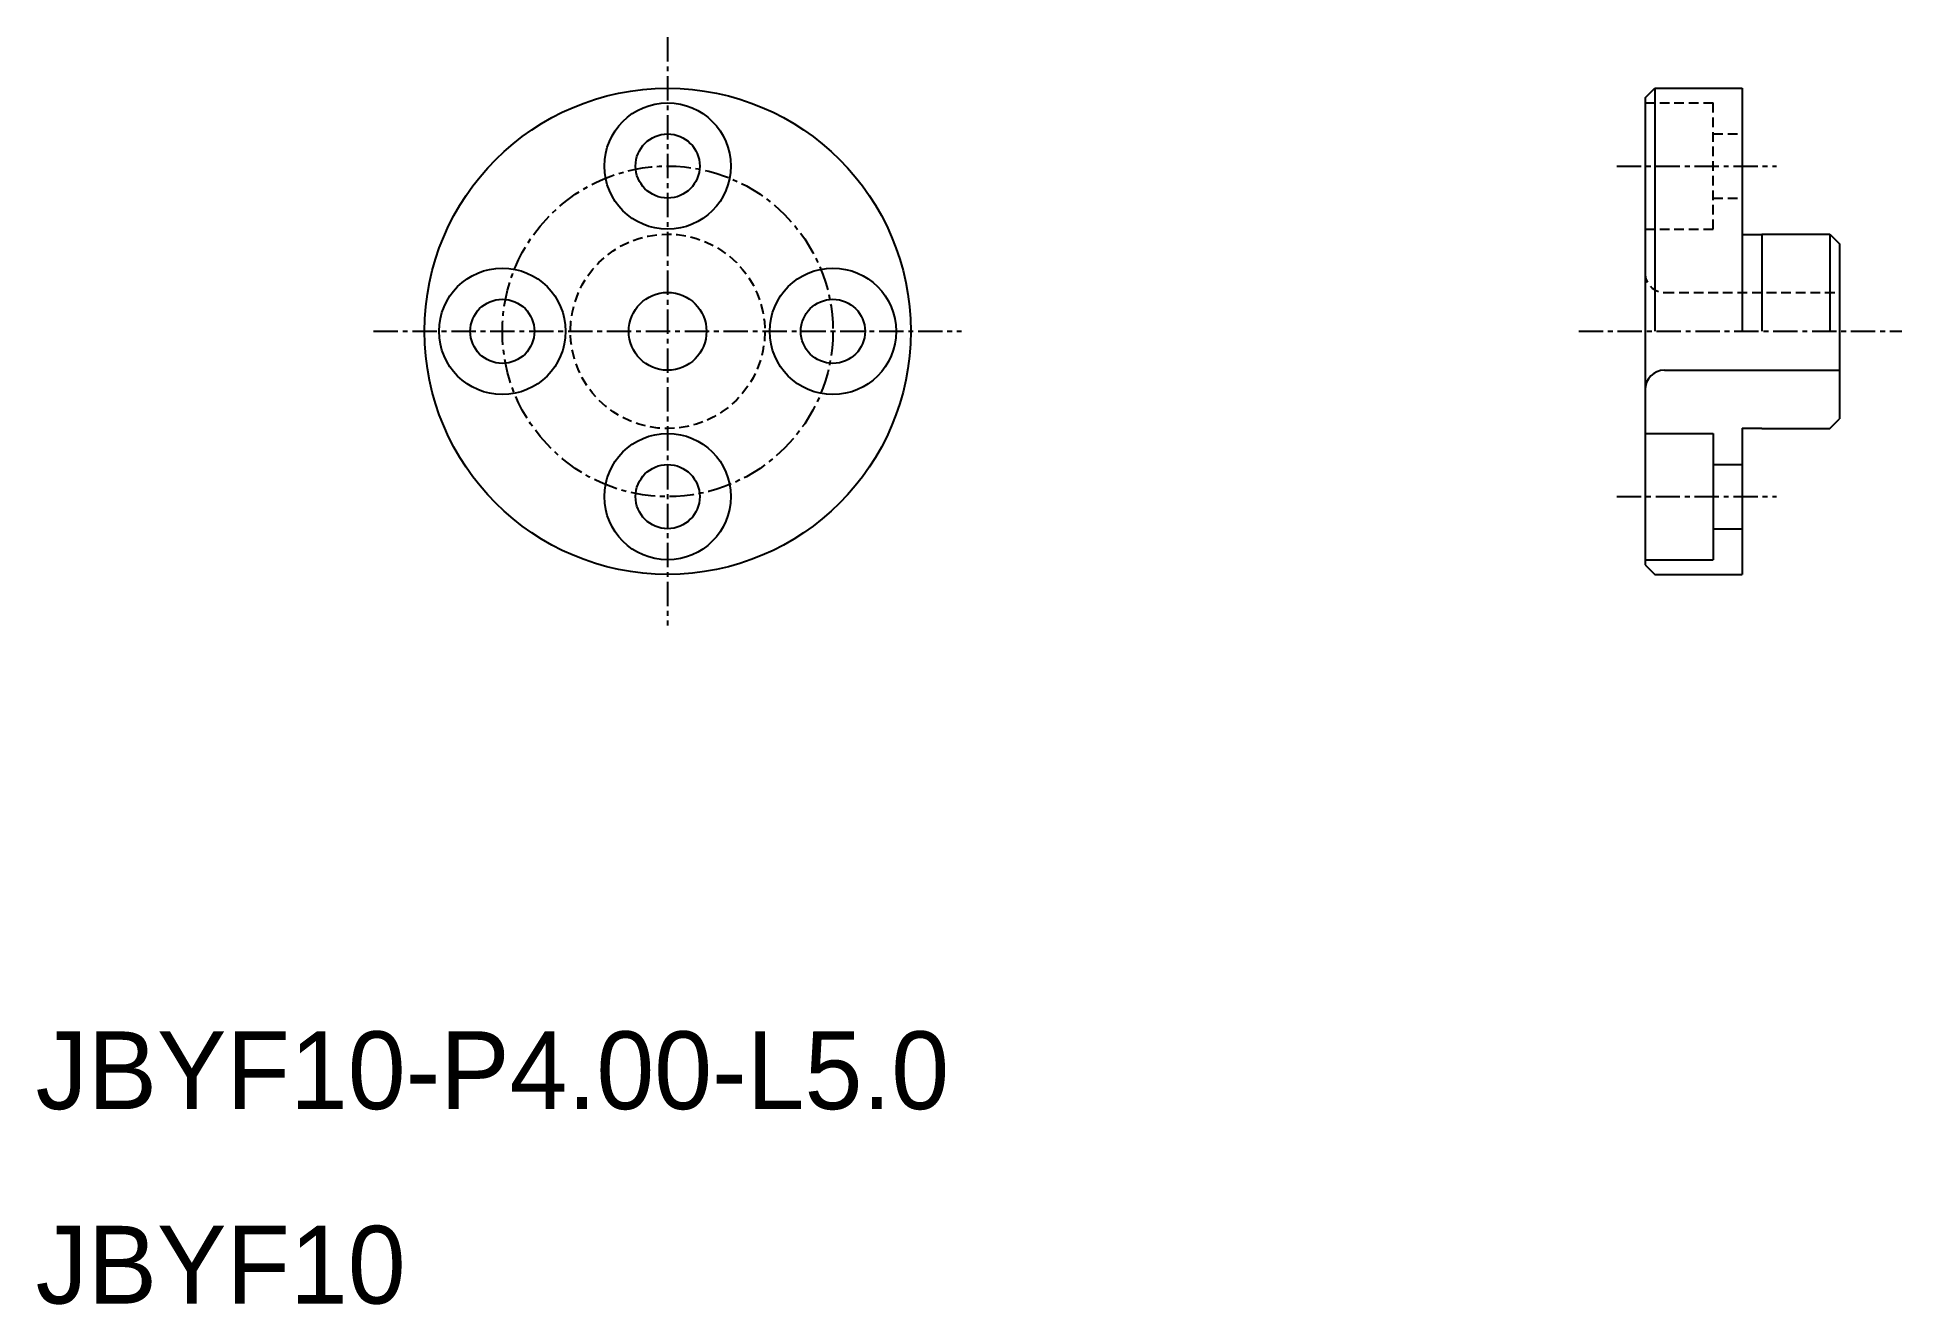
# Model space of a CAD drawing. Extents: x 10.1 to 106, y 9.9 to 75.1.
import ezdxf

# ---------------------------------------------------------------- set-up
doc = ezdxf.new("R2010")
doc.units = 0
doc.linetypes.add('CENTER', pattern=[2, 1.25, -0.25, 0.25, -0.25])
doc.linetypes.add('DASHED', pattern=[0.75, 0.5, -0.25])
doc.layers.get('0').update_dxf_attribs({"linetype": 'CONTINUOUS'})
doc.layers.add('CENTER', color=1, linetype='CENTER')

msp = doc.modelspace()

# ---------------------------------------------------------------- linework, layer by layer
at = {"color": 7, "linetype": 'CONTINUOUS'}
for p, q in [((92.768, 72), (93.268, 72.5)), ((92.768, 72), (92.768, 48)), ((93.268, 72.5), (93.268, 60)), ((93.268, 72.5), (97.768, 72.5)), ((94.393, 72.5), (94.393, 72.5)), ((95.518, 72.5), (95.519, 72.5)), ((97.768, 72.5), (97.768, 60)), ((97.768, 64.975), (98.768, 64.975)), ((98.768, 65), (102.268, 65)), ((98.768, 65), (98.768, 60)), ((102.268, 65), (102.268, 60)), ((102.268, 65), (102.768, 64.5)), ((102.768, 64.5), (102.768, 55.5)), ((93.768, 58), (102.768, 58)), ((92.768, 54.75), (96.268, 54.75)), ((96.268, 54.75), (96.268, 48.25)), ((97.768, 55.025), (97.768, 47.5)), ((97.768, 55.025), (98.768, 55.025)), ((98.768, 55.025), (98.768, 55)), ((98.768, 55), (102.268, 55)), ((102.268, 55), (102.768, 55.5)), ((96.268, 53.15), (97.768, 53.15)), ((96.268, 49.85), (97.768, 49.85)), ((92.768, 48.25), (96.268, 48.25)), ((92.768, 48), (93.268, 47.5)), ((93.268, 47.5), (97.768, 47.5))]:
    msp.add_line(p, q, dxfattribs=at)
at = {"color": 3, "linetype": 'DASHED'}
for p, q in [((92.768, 71.75), (96.268, 71.75)), ((96.268, 65.25), (96.268, 71.75)), ((96.268, 70.15), (97.768, 70.15)), ((96.268, 66.85), (97.768, 66.85)), ((92.768, 65.25), (96.268, 65.25)), ((93.768, 62), (102.768, 62))]:
    msp.add_line(p, q, dxfattribs=at)
at = {"color": 7, "linetype": 'CONTINUOUS'}
for centre, radius in [((42.5, 60), 12.5), ((42.5, 68.5), 3.25), ((42.5, 68.5), 1.65), ((34, 60), 3.25), ((51, 60), 3.25), ((34, 60), 1.65), ((42.5, 60), 2), ((51, 60), 1.65), ((42.5, 51.5), 3.25), ((42.5, 51.5), 1.65)]:
    msp.add_circle(centre, radius, dxfattribs=at)
at = {"color": 3, "linetype": 'DASHED'}
msp.add_circle((42.5, 60), 5, dxfattribs=at)
msp.add_arc((93.768, 63), 1, 180, 270, dxfattribs=at)
at = {"color": 7, "linetype": 'CONTINUOUS'}
msp.add_arc((93.768, 57), 1, 90, 180, dxfattribs=at)
at = {"layer": 'CENTER', "color": 1, "linetype": 'CENTER'}
for p, q in [((42.5, 75.121), (42.5, 44.879)), ((91.312, 68.5), (99.529, 68.5)), ((27.379, 60), (57.621, 60)), ((89.356, 60), (105.964, 60)), ((91.312, 51.5), (99.529, 51.5))]:
    msp.add_line(p, q, dxfattribs=at)
msp.add_circle((42.5, 60), 8.5, dxfattribs=at)

# ---------------------------------------------------------------- texts
at = {"color": 7, "linetype": 'CONTINUOUS'}
for s, p in [('JBYF10-P4.00-L5.0', (10, 20)), ('JBYF10', (10, 10))]:
    msp.add_text(s, height=4, dxfattribs=at).set_placement(p)

doc.saveas('drawing.dxf')
